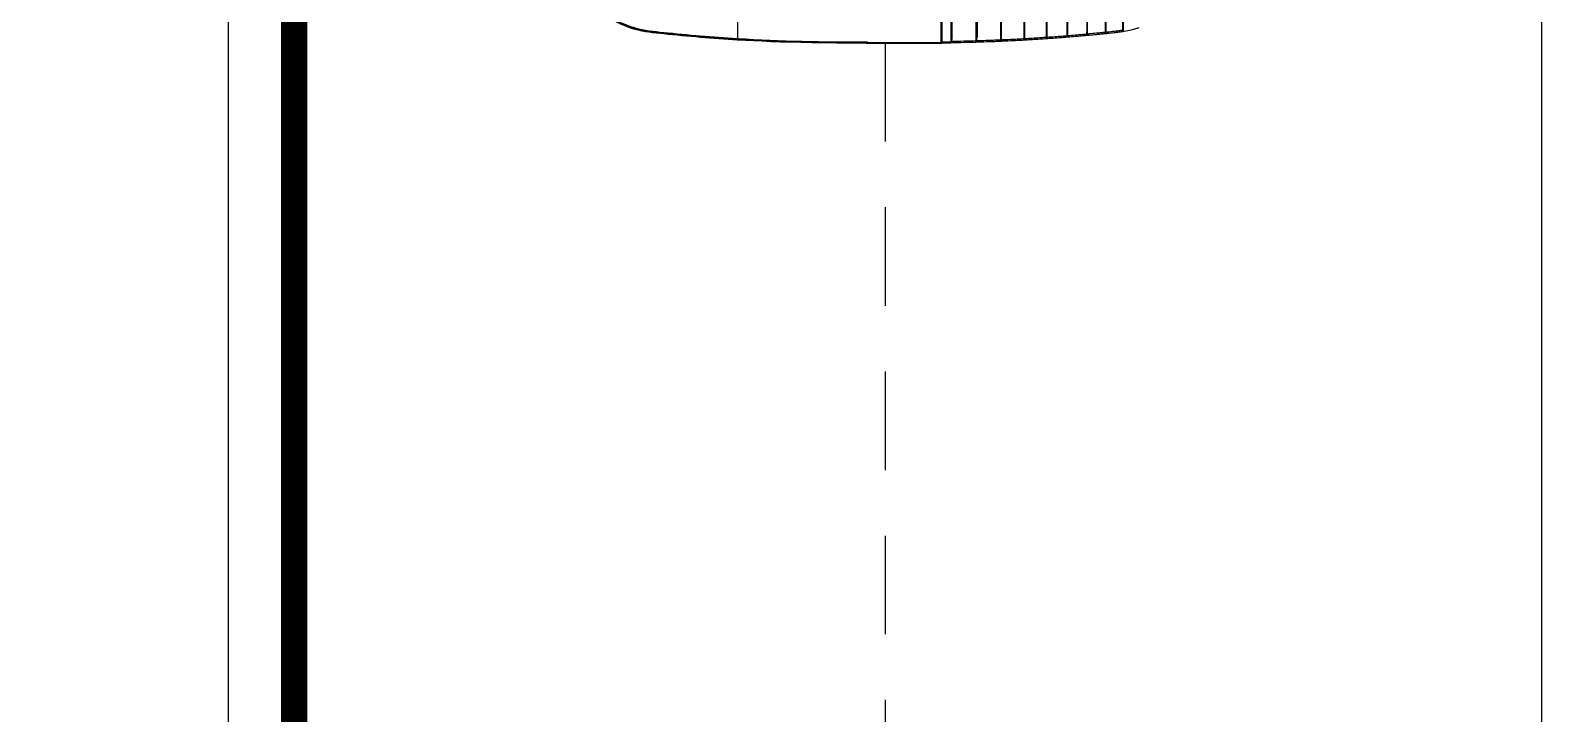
# Model space of a CAD drawing. Header units: inches. Extents: x -53835 to 52744, y -79586 to -50910.
# Drawn here: x -5690 to -4539, y -56557 to -56037 of the extents above; entities that cross this region are included whole.
import ezdxf

# ---------------------------------------------------------------- set-up
doc = ezdxf.new("R2010")
doc.units = ezdxf.units.IN
doc.header["$LTSCALE"] = 50
doc.header["$MEASUREMENT"] = 0
doc.linetypes.add('HID', pattern=[2.5, 1.5, -1])
for name, color, linetype in [('06-LIGHT', 4, 'Continuous'), ('3.기호.계단선', 30, 'Continuous'), ('도면층2', 2, 'Continuous')]:
    doc.layers.add(name, color=color, linetype=linetype)

# ---------------------------------------------------------------- blocks, each defined once
blk = doc.blocks.new('vudauseh')
at = {"layer": '도면층2'}
blk.add_line((-48803, -58885.2), (-48803, -53750.2), dxfattribs=at)
blk = doc.blocks.new('*U255')
at = {"color": 0}
blk.add_line((7.6, 420), (7.8, 420), dxfattribs=at)
at = {"color": 8}
for p, q in [((0.2, 194), (0, 194)), ((0, 194), (0, 194)), ((0.1, 190.6), (0.1, 190.6)), ((0.1, 190.5), (0.1, 190.5)), ((0.1, 189.4), (0.1, 189.4)), ((0.2, 193.2), (0.2, 193.2)), ((0.2, 186.8), (0.2, 186.8)), ((0.2, 186.8), (0.2, 186.8)), ((5.9, 91.5), (5.9, 91.5)), ((7.3, 75.5), (7.3, 75.5))]:
    blk.add_line(p, q, dxfattribs=at)
blk.add_arc((0.9, 193.8), 0.2, 90, 99.4283, dxfattribs=at)
at = {"color": 0}
blk.add_ellipse((8.8, 419.9), major_axis=(0.995, -0.101), ratio=0.077303, start_param=1.70807, end_param=3.089075, dxfattribs=at)
at = {"color": 8}
for centre, major_axis, ratio, start_param, end_param in [((1.2, 194), (-1, -0.011), 0.000851, 5.81073, 6.230827), ((0.7, 193.8), (-0.5, 0.021), 0.710917, 0.074486, 0.971745), ((0.8, 194), (-0.436, 0.245), 0.699022, 0.689796, 1.432768), ((0.8, 194.1), (-0.393, 0.309), 0.676566, 0.870738, 1.553972), ((0.9, 193.8), (0.033, -0.197), 0.348188, 3.1344, 4.658358), ((0.9, 193.8), (0, -0.2), 0.351833, 3.141593, 4.716068), ((1, 193.8), (0, -0.2), 0.205027, 3.141593, 4.714452), ((1.1, 186.3), (0, -0.2), 0.201921, 4.714424, 6.229723), ((1.8, 166.3), (0.127, 0.79), 0.18902, 1.609012, 3.142438), ((1.8, 166.3), (0, -0.8), 0.192414, 4.720156, 6.283185), ((2.5, 146.3), (0.111, 0.792), 0.18309, 1.608242, 3.142333), ((2.6, 146.3), (0, -0.8), 0.1863, 4.724017, 6.283185), ((3.5, 127.3), (0.096, 0.794), 0.175481, 1.613044, 3.142228), ((3.5, 127.3), (0, -0.8), 0.179084, 4.733363, 6.283185), ((4.6, 109.3), (0.081, 0.796), 0.16865, 1.619684, 3.142132), ((4.6, 109.3), (0, -0.8), 0.172581, 4.743891, 6.283185), ((5.9, 92.3), (0.067, 0.797), 0.161273, 1.629867, 3.14204), ((5.9, 92.3), (0, -0.8), 0.165536, 4.757669, 6.283185), ((7.3, 76.3), (0, -0.8), 0.154906, 4.774382, 6.283185), ((7.2, 76.3), (0.052, 0.798), 0.150698, 1.642644, 3.141934), ((8.7, 61.3), (0, -0.8), 0.139682, 4.79332, 6.283185), ((8.7, 61.3), (0.033, 0.799), 0.136296, 1.657406, 3.14181), ((10.4, 47.3), (0, -0.8), 0.119511, 4.816375, 6.283185), ((10.4, 47.3), (0, 0.8), 0.145746, 1.678566, 3.141593)]:
    blk.add_ellipse(centre, major_axis=major_axis, ratio=ratio, start_param=start_param, end_param=end_param, dxfattribs=at)
for points, degree, knots in [([(64.9, 480), (60.9, 480), (56.9, 480), (49, 479.3), (45, 478.6), (37.4, 476.3), (33.7, 474.6), (27.1, 470.3), (24.2, 467.6), (16.6, 458.4), (13.4, 450.9), (9.3, 435.7), (8.4, 427.9), (7.6, 420)], 3, [0, 0, 0, 0, 0.125, 0.125, 0.25, 0.25, 0.375, 0.375, 0.5, 0.5, 0.75, 0.75, 1, 1, 1, 1]), ([(7.8, 420), (8.6, 427.8), (9.5, 435.7), (12.6, 447.2), (13.9, 450.9), (17.3, 458), (19.4, 461.4), (24.4, 467.5), (27.3, 470.2), (34, 474.6), (37.6, 476.2), (45.2, 478.5), (49.1, 479.1), (57, 479.8), (61, 479.8), (64.9, 479.8)], 3, [0, 0, 0, 0, 0.25, 0.25, 0.375, 0.375, 0.5, 0.5, 0.625, 0.625, 0.75, 0.75, 0.875, 0.875, 1, 1, 1, 1]), ([(64.9, 479.2), (61, 479.2), (57.1, 479.2), (49.3, 478.5), (45.4, 477.9), (37.9, 475.6), (34.4, 473.9), (27.8, 469.6), (25, 466.9), (20, 460.9), (18, 457.6), (14.7, 450.5), (13.4, 446.8), (10.3, 435.5), (9.4, 427.7), (8.6, 420)], 3, [0, 0, 0, 0, 0.125, 0.125, 0.25, 0.25, 0.375, 0.375, 0.5, 0.5, 0.625, 0.625, 0.75, 0.75, 1, 1, 1, 1]), ([(3.7, 360.1), (3.7, 360.1), (3.7, 360), (3.7, 360), (3.7, 360), (3.7, 360)], 3, [0, 0, 0, 0, 0.99958, 0.99958, 1, 1, 1, 1]), ([(193.1, 360), (185, 360), (168.9, 360), (144.6, 360), (120.4, 360), (96.2, 360), (72.1, 360), (47.9, 360), (27.9, 360), (13.9, 360), (7.2, 360), (4.4, 360), (3.7, 360)], 3, [0, 0, 0, 0, 0.127521, 0.255042, 0.382563, 0.510084, 0.637605, 0.765126, 0.892647, 0.956408, 0.988288, 1, 1, 1, 1]), ([(0, 194), (0.1, 193.5), (0.1, 193.1), (0.1, 192.2), (0.1, 191.9), (0.1, 191.2), (0.1, 190.8), (0.1, 190.5)], 3, [0, 0, 0, 0, 0.399294, 0.399294, 0.699647, 0.699647, 1, 1, 1, 1]), ([(0.2, 193.2), (0.1, 192.7), (0.1, 192.3), (0.1, 191.4), (0.1, 191), (0.1, 190.6)], 3, [0, 0, 0, 0, 0.5, 0.5, 1, 1, 1, 1]), ([(0.1, 190.6), (0.1, 190.5), (0.1, 190.4), (0.1, 190.3), (0.1, 190.2), (0.1, 190), (0.1, 189.9), (0.1, 189.7), (0.1, 189.7), (0.1, 189.5), (0.1, 189.5), (0.1, 189.4)], 3, [0, 0, 0, 0, 0.214453, 0.214453, 0.429132, 0.429132, 0.640881, 0.640881, 0.851843, 0.851843, 1, 1, 1, 1]), ([(0.1, 189.4), (0.1, 189), (0.2, 188.6), (0.2, 187.7), (0.2, 187.2), (0.2, 186.8)], 3, [0, 0, 0, 0, 0.5, 0.5, 1, 1, 1, 1]), ([(0.2, 193.8), (0.2, 193.9), (0.3, 193.9), (0.3, 194), (0.3, 194), (0.3, 194)], 3, [0, 0, 0, 0, 0.894177, 0.894177, 1, 1, 1, 1]), ([(0.8, 193.8), (0.7, 193.8), (0.7, 193.8), (0.5, 193.7), (0.5, 193.7), (0.3, 193.6), (0.3, 193.5), (0.2, 193.4), (0.2, 193.3), (0.2, 193.2)], 3, [0, 0, 0, 0, 0.154456, 0.154456, 0.374956, 0.374956, 0.653826, 0.653826, 1, 1, 1, 1]), ([(0.2, 186.8), (0.2, 187), (0.2, 187.2), (0.2, 188.3), (0.2, 189.1), (0.2, 190.9), (0.2, 191.7), (0.2, 192.8), (0.2, 193), (0.2, 193.2)], 3, [0, 0, 0, 0, 0.092547, 0.092547, 0.500171, 0.500171, 0.907796, 0.907796, 1, 1, 1, 1]), ([(0.2, 186.8), (0.3, 186.7), (0.3, 186.7), (0.3, 186.5), (0.4, 186.5), (0.5, 186.3), (0.6, 186.3), (0.7, 186.3), (0.7, 186.3), (0.7, 186.3)], 3, [0, 0, 0, 0, 0.291599, 0.291599, 0.694986, 0.694986, 0.955686, 0.955686, 1, 1, 1, 1]), ([(0.3, 186.8), (0.3, 186.7), (0.3, 186.5), (0.5, 186.2), (0.7, 186.1), (0.8, 186.1)], 3, [0, 0, 0, 0, 0.370538, 0.716833, 1, 1, 1, 1]), ([(0.4, 194.1), (0.4, 194.1), (0.5, 194.1), (0.6, 194.2), (0.7, 194.2), (0.8, 194.3), (0.8, 194.3), (0.9, 194.3), (0.9, 194.3), (0.9, 194.4), (1, 194.4), (1, 194.4), (1, 194.4), (1, 194.4), (1, 194.4), (1, 194.4), (1, 194.4), (1, 194.4), (1, 194.4), (1, 194.4)], 3, [0, 0, 0, 0, 0.211843, 0.211843, 0.618776, 0.618776, 0.759942, 0.759942, 0.870728, 0.870728, 0.929874, 0.929874, 0.961875, 0.961875, 0.979256, 0.979256, 0.992466, 0.992466, 1, 1, 1, 1]), ([(0.4, 186), (0.5, 182.7), (0.5, 179.4), (0.7, 172.9), (0.7, 169.7), (0.8, 166.5)], 3, [0, 0, 0, 0, 0.504534, 0.504534, 1, 1, 1, 1]), ([(1.2, 185.8), (1.1, 185.8), (1, 185.8), (0.9, 185.9), (0.8, 185.9), (0.7, 185.9), (0.7, 186), (0.6, 186)], 3, [0, 0, 0, 0, 0.3816, 0.3816, 0.752011, 0.752011, 1, 1, 1, 1]), ([(0.7, 186.3), (0.7, 186.3), (0.7, 186.3), (0.8, 186.3), (0.9, 186.3), (1.1, 186.3)], 3, [0, 0, 0, 0, 0.159863, 0.159863, 1, 1, 1, 1]), ([(0.8, 186), (0.8, 186), (0.8, 186), (0.7, 186.1), (0.7, 186.1), (0.7, 186.1), (0.7, 186.1), (0.7, 186.1), (0.7, 186.1), (0.7, 186.1), (0.7, 186.2), (0.7, 186.2), (0.7, 186.2), (0.7, 186.2), (0.7, 186.3), (0.7, 186.3)], 3, [0, 0, 0, 0, 0.0305, 0.0305, 0.248677, 0.248677, 0.304697, 0.304697, 0.529926, 0.529926, 0.756562, 0.756562, 0.983109, 0.983109, 1, 1, 1, 1]), ([(1, 194.4), (1, 194.4), (1, 194.4), (1, 194.4), (1, 194.4), (1, 194.4), (1, 194.4), (1, 194.4), (1, 194.4), (1, 194.3), (1, 194.3), (1, 194.3), (1, 194.2), (0.9, 194.2), (0.9, 194.2), (0.9, 194.1), (0.9, 194), (0.8, 194)], 3, [0, 0, 0, 0, 0.013568, 0.013568, 0.037214, 0.037214, 0.068468, 0.068468, 0.126077, 0.126077, 0.232683, 0.232683, 0.432706, 0.432706, 0.68324, 0.68324, 1, 1, 1, 1]), ([(1.1, 186.1), (1, 186.1), (0.9, 186.1), (0.8, 186.1), (0.8, 186), (0.8, 186)], 3, [0, 0, 0, 0, 0.750656, 0.750656, 1, 1, 1, 1]), ([(0.8, 186), (0.8, 186), (0.8, 186), (0.8, 186), (0.8, 186), (0.8, 186), (0.9, 186), (0.9, 186), (1, 186), (1, 186)], 3, [0, 0, 0, 0, 0.113501, 0.113501, 0.256211, 0.256211, 0.505873, 0.505873, 1, 1, 1, 1]), ([(0.9, 193.9), (5.8, 193.9), (10.7, 193.9), (20.6, 193.9), (25.6, 193.9), (40.4, 193.9), (50.4, 193.9), (80.2, 193.9), (100.2, 193.9), (140.2, 193.9), (160.2, 193.9), (200.1, 193.9), (220.1, 193.9), (320.1, 193.9), (400, 193.9), (479.9, 193.9)], 3, [0, 0, 0, 0, 0.03125, 0.03125, 0.0625, 0.0625, 0.125, 0.125, 0.25, 0.25, 0.375, 0.375, 0.5, 0.5, 1, 1, 1, 1]), ([(479.9, 193.8), (400, 193.8), (320.1, 193.8), (220.2, 193.8), (200.2, 193.8), (160.2, 193.8), (140.2, 193.8), (100.3, 193.8), (80.3, 193.8), (50.4, 193.8), (40.5, 193.8), (25.6, 193.8), (20.7, 193.8), (10.8, 193.8), (5.8, 193.8), (0.9, 193.8)], 3, [0, 0, 0, 0, 0.5, 0.5, 0.625, 0.625, 0.75, 0.75, 0.875, 0.875, 0.9375, 0.9375, 0.96875, 0.96875, 1, 1, 1, 1]), ([(0.9, 193.8), (1, 193.4), (1, 193), (1, 191.7), (1, 190.9), (1, 189.1), (1, 188.3), (1, 187), (1, 186.6), (1.1, 186.3)], 3, [0, 0, 0, 0, 0.157944, 0.157944, 0.502409, 0.502409, 0.846873, 0.846873, 1, 1, 1, 1]), ([(1, 194.4), (4.9, 194.4), (8.8, 194.4), (16.6, 194.4), (20.5, 194.4), (32.3, 194.4), (40.1, 194.4), (63.7, 194.4), (79.5, 194.4), (111, 194.4), (126.8, 194.4), (158.4, 194.4), (174.2, 194.4), (190, 194.4)], 3, [0, 0, 0, 0, 0.0625, 0.0625, 0.125, 0.125, 0.25, 0.25, 0.5, 0.5, 0.75, 0.75, 1, 1, 1, 1]), ([(1.1, 186.3), (6, 186.3), (10.9, 186.3), (20.8, 186.3), (25.7, 186.3), (40.6, 186.3), (50.6, 186.3), (80.4, 186.3), (100.4, 186.3), (140.3, 186.3), (160.3, 186.3), (200.2, 186.3), (220.2, 186.3), (320.1, 186.3), (400, 186.3), (479.9, 186.3)], 3, [0, 0, 0, 0, 0.03125, 0.03125, 0.0625, 0.0625, 0.125, 0.125, 0.25, 0.25, 0.375, 0.375, 0.5, 0.5, 1, 1, 1, 1]), ([(479.9, 186.1), (400, 186.1), (320.1, 186.1), (220.2, 186.1), (200.3, 186.1), (160.3, 186.1), (140.3, 186.1), (100.4, 186.1), (80.4, 186.1), (50.6, 186.1), (40.6, 186.1), (25.8, 186.1), (20.8, 186.1), (10.9, 186.1), (6, 186.1), (1.1, 186.1)], 3, [0, 0, 0, 0, 0.5, 0.5, 0.625, 0.625, 0.75, 0.75, 0.875, 0.875, 0.9375, 0.9375, 0.96875, 0.96875, 1, 1, 1, 1]), ([(1.7, 166.3), (1.6, 169.6), (1.5, 172.9), (1.3, 179.4), (1.3, 182.6), (1.2, 185.8)], 3, [0, 0, 0, 0, 0.505483, 0.505483, 1, 1, 1, 1]), ([(189, 194), (186.1, 194), (183.1, 194), (160.1, 194), (140.1, 194), (100.2, 194), (80.2, 194), (50.3, 194), (40.4, 194), (25.5, 194), (20.6, 194), (10.9, 194), (6.2, 194), (1.5, 194)], 3, [0, 0, 0, 0, 0.047401, 0.047401, 0.366063, 0.366063, 0.684724, 0.684724, 0.844055, 0.844055, 0.92372, 0.92372, 1, 1, 1, 1]), ([(2.8, 186), (2.8, 186), (2.8, 186), (2.8, 186), (2.8, 186), (2.8, 186)], 3, [0, 0, 0, 0, 0.865418, 0.865418, 1, 1, 1, 1]), ([(2.8, 186), (7.7, 186), (12.7, 186), (22.5, 186), (27.4, 186), (42.3, 186), (52.2, 186), (81.9, 186), (101.8, 186), (141.6, 186), (161.5, 186), (201.2, 186), (221.1, 186), (320.6, 186), (400.2, 186), (479.7, 186)], 3, [0, 0, 0, 0, 0.03125, 0.03125, 0.0625, 0.0625, 0.125, 0.125, 0.25, 0.25, 0.375, 0.375, 0.5, 0.5, 1, 1, 1, 1]), ([(110.1, 185.7), (92, 185.7), (74, 185.7), (46.9, 185.7), (37.9, 185.7), (20.2, 185.7), (11.5, 185.7), (2.8, 185.7)], 3, [0, 0, 0, 0, 0.503675, 0.503675, 0.755513, 0.755513, 1, 1, 1, 1]), ([(0.8, 166.5), (0.8, 166.5), (0.8, 166.5), (0.8, 166.5), (0.9, 166.4), (0.9, 166.4), (0.9, 166.4), (1, 166.4), (1.1, 166.3), (1.2, 166.3), (1.3, 166.3), (1.5, 166.3), (1.6, 166.3), (1.7, 166.3)], 3, [0, 0, 0, 0, 0.004657, 0.004657, 0.171177, 0.171177, 0.329676, 0.329676, 0.60266, 0.60266, 0.791779, 0.791779, 1, 1, 1, 1]), ([(0.8, 166.5), (0.8, 166.5), (0.8, 166.5), (0.8, 166.4), (0.9, 166.3), (0.9, 166.2), (0.9, 166.1), (1, 165.9), (1.1, 165.8), (1.3, 165.7), (1.3, 165.6), (1.5, 165.6), (1.6, 165.5), (1.7, 165.5)], 3, [0, 0, 0, 0, 0.004657, 0.004657, 0.171178, 0.171178, 0.329678, 0.329678, 0.602664, 0.602664, 0.791782, 0.791782, 1, 1, 1, 1]), ([(0.9, 165.5), (0.9, 165.5), (0.9, 165.5), (0.9, 164.8), (0.9, 164.2), (1, 161), (1.1, 158.4), (1.3, 154.2), (1.3, 152.5), (1.4, 149.3), (1.5, 147.9), (1.6, 146.5)], 3, [0, 0, 0, 0, 0.000003, 0.000003, 0.105523, 0.105523, 0.506415, 0.506415, 0.773572, 0.773572, 1, 1, 1, 1]), ([(110.1, 166.3), (92, 166.3), (73.8, 166.3), (46.7, 166.3), (37.6, 166.3), (19.6, 166.3), (10.6, 166.3), (1.7, 166.3)], 3, [0, 0, 0, 0, 0.5, 0.5, 0.75, 0.75, 1, 1, 1, 1]), ([(2.4, 146.3), (2.3, 147.8), (2.3, 149.3), (2.1, 152.5), (2.1, 154.2), (1.9, 158.5), (1.8, 161.1), (1.7, 164.2), (1.7, 164.9), (1.7, 165.5), (1.7, 165.5), (1.7, 165.5)], 3, [0, 0, 0, 0, 0.235766, 0.235766, 0.501866, 0.501866, 0.901174, 0.901174, 0.999997, 0.999997, 1, 1, 1, 1]), ([(1.8, 165.5), (7.5, 165.5), (13.3, 165.5), (24.8, 165.5), (30.5, 165.5), (47.8, 165.5), (59.3, 165.5), (70.9, 165.5)], 3, [0, 0, 0, 0, 0.25, 0.25, 0.5, 0.5, 1, 1, 1, 1]), ([(57.9, 165.3), (49, 165.3), (40, 165.3), (22.2, 165.3), (13.2, 165.3), (4.4, 165.3)], 3, [0, 0, 0, 0, 0.5, 0.5, 1, 1, 1, 1]), ([(1.6, 146.5), (1.6, 146.5), (1.6, 146.5), (1.6, 146.4), (1.6, 146.4), (1.6, 146.4), (1.6, 146.4), (1.7, 146.4), (1.8, 146.3), (2, 146.3), (2, 146.3), (2.2, 146.3), (2.3, 146.3), (2.4, 146.3)], 3, [0, 0, 0, 0, 0.004636, 0.004636, 0.174157, 0.174157, 0.335163, 0.335163, 0.60541, 0.60541, 0.79332, 0.79332, 1, 1, 1, 1]), ([(1.6, 146.5), (1.6, 146.5), (1.6, 146.5), (1.6, 146.4), (1.6, 146.3), (1.6, 146.1), (1.7, 146.1), (1.8, 145.9), (1.8, 145.8), (2, 145.7), (2.1, 145.6), (2.2, 145.6), (2.3, 145.5), (2.4, 145.5)], 3, [0, 0, 0, 0, 0.004636, 0.004636, 0.174161, 0.174161, 0.335167, 0.335167, 0.60541, 0.60541, 0.793318, 0.793318, 1, 1, 1, 1]), ([(1.6, 145.5), (1.6, 145.5), (1.6, 145.5), (1.6, 144.9), (1.7, 144.2), (1.8, 141.2), (1.9, 138.8), (2.1, 134.8), (2.2, 133.1), (2.4, 130.2), (2.4, 128.8), (2.5, 127.4)], 3, [0, 0, 0, 0, 0.000003, 0.000003, 0.104408, 0.104408, 0.506463, 0.506463, 0.77438, 0.77438, 1, 1, 1, 1]), ([(71.6, 146.3), (60, 146.3), (48.4, 146.3), (25.4, 146.3), (13.8, 146.3), (2.4, 146.3)], 3, [0, 0, 0, 0, 0.5, 0.5, 1, 1, 1, 1]), ([(3.3, 127.3), (3.3, 128.7), (3.2, 130.1), (3, 133.2), (2.9, 134.8), (2.7, 138.9), (2.6, 141.3), (2.5, 144.3), (2.5, 144.9), (2.4, 145.5), (2.4, 145.5), (2.4, 145.5)], 3, [0, 0, 0, 0, 0.235564, 0.235564, 0.502554, 0.502554, 0.903218, 0.903218, 0.999997, 0.999997, 1, 1, 1, 1]), ([(2.6, 145.5), (14, 145.5), (25.5, 145.5), (48.5, 145.5), (60.1, 145.5), (71.6, 145.5)], 3, [0, 0, 0, 0, 0.5, 0.5, 1, 1, 1, 1]), ([(2.5, 127.4), (2.5, 127.4), (2.5, 127.4), (2.5, 127.4), (2.5, 127.4), (2.6, 127.4), (2.6, 127.4), (2.7, 127.3), (2.8, 127.3), (2.9, 127.3), (3, 127.3), (3.2, 127.3), (3.2, 127.3), (3.3, 127.3)], 3, [0, 0, 0, 0, 0.004615, 0.004615, 0.177178, 0.177178, 0.340689, 0.340689, 0.607806, 0.607806, 0.79476, 0.79476, 1, 1, 1, 1]), ([(2.5, 127.4), (2.5, 127.4), (2.5, 127.4), (2.5, 127.4), (2.5, 127.3), (2.6, 127.1), (2.6, 127.1), (2.7, 126.9), (2.8, 126.8), (3, 126.7), (3, 126.6), (3.2, 126.5), (3.3, 126.5), (3.4, 126.5)], 3, [0, 0, 0, 0, 0.004615, 0.004615, 0.177182, 0.177182, 0.340693, 0.340693, 0.607806, 0.607806, 0.794758, 0.794758, 1, 1, 1, 1]), ([(2.5, 127.4), (2.5, 127.3), (2.5, 127.1), (2.6, 126.8), (2.6, 126.6), (2.6, 126.5), (2.6, 126.5), (2.6, 126.5)], 3, [0, 0, 0, 0, 0.584735, 0.584735, 0.999937, 0.999937, 1, 1, 1, 1]), ([(2.6, 126.5), (2.6, 126.5), (2.6, 126.5), (2.6, 125.2), (2.7, 123.8), (2.9, 120.9), (3, 119.4), (3.2, 116.3), (3.3, 114.8), (3.5, 112), (3.5, 110.7), (3.6, 109.4)], 3, [0, 0, 0, 0, 0.000004, 0.000004, 0.237138, 0.237138, 0.506455, 0.506455, 0.775615, 0.775615, 1, 1, 1, 1]), ([(72.6, 127.3), (61, 127.3), (49.4, 127.3), (26.3, 127.3), (14.8, 127.3), (3.4, 127.3)], 3, [0, 0, 0, 0, 0.5, 0.5, 1, 1, 1, 1]), ([(4.5, 109.3), (4.4, 110.6), (4.3, 112), (4.1, 114.9), (4, 116.4), (3.8, 119.5), (3.7, 121), (3.5, 123.9), (3.5, 125.2), (3.4, 126.5)], 3, [0, 0, 0, 0, 0.234873, 0.234873, 0.503118, 0.503118, 0.771519, 0.771519, 1, 1, 1, 1]), ([(3.5, 126.5), (14.9, 126.5), (26.4, 126.5), (49.5, 126.5), (61.1, 126.5), (72.6, 126.5)], 3, [0, 0, 0, 0, 0.5, 0.5, 1, 1, 1, 1]), ([(3.6, 109.4), (3.6, 109.4), (3.6, 109.4), (3.6, 109.4), (3.6, 109.4), (3.7, 109.4), (3.7, 109.4), (3.8, 109.3), (3.9, 109.3), (4, 109.3), (4.1, 109.3), (4.3, 109.3), (4.4, 109.3), (4.5, 109.3)], 3, [0, 0, 0, 0, 0.004597, 0.004597, 0.179593, 0.179593, 0.345083, 0.345083, 0.60954, 0.60954, 0.795855, 0.795855, 1, 1, 1, 1]), ([(3.6, 109.4), (3.6, 109.4), (3.6, 109.4), (3.6, 109.3), (3.7, 109.3), (3.7, 109.1), (3.7, 109), (3.8, 108.9), (3.9, 108.8), (4.1, 108.7), (4.2, 108.6), (4.3, 108.5), (4.4, 108.5), (4.5, 108.5)], 3, [0, 0, 0, 0, 0.004597, 0.004597, 0.179597, 0.179597, 0.345088, 0.345088, 0.609538, 0.609538, 0.795853, 0.795853, 1, 1, 1, 1]), ([(3.7, 108.5), (3.7, 108.5), (3.7, 108.5), (3.7, 108), (3.8, 107.4), (4, 104.7), (4.1, 102.5), (4.4, 98.9), (4.5, 97.5), (4.7, 94.8), (4.8, 93.6), (4.9, 92.4)], 3, [0, 0, 0, 0, 0.000004, 0.000004, 0.099857, 0.099857, 0.50649, 0.50649, 0.77742, 0.77742, 1, 1, 1, 1]), ([(73.8, 109.3), (62.2, 109.3), (50.6, 109.3), (27.5, 109.3), (16, 109.3), (4.5, 109.3)], 3, [0, 0, 0, 0, 0.5, 0.5, 1, 1, 1, 1]), ([(5.7, 92.3), (5.6, 93.5), (5.5, 94.8), (5.3, 97.5), (5.2, 99), (4.9, 102.7), (4.8, 104.8), (4.6, 107.5), (4.6, 108), (4.5, 108.5), (4.5, 108.5), (4.5, 108.5)], 3, [0, 0, 0, 0, 0.233824, 0.233824, 0.504066, 0.504066, 0.909668, 0.909668, 0.999996, 0.999996, 1, 1, 1, 1]), ([(4.6, 108.5), (16.1, 108.5), (27.6, 108.5), (50.7, 108.5), (62.2, 108.5), (73.8, 108.5)], 3, [0, 0, 0, 0, 0.5, 0.5, 1, 1, 1, 1]), ([(4.9, 92.4), (4.9, 92.4), (4.9, 92.4), (4.9, 92.4), (4.9, 92.4), (5, 92.4), (5, 92.3), (5.1, 92.3), (5.2, 92.3), (5.3, 92.3), (5.4, 92.3), (5.6, 92.3), (5.6, 92.3), (5.7, 92.3)], 3, [0, 0, 0, 0, 0.004579, 0.004579, 0.181838, 0.181838, 0.349144, 0.349144, 0.6109, 0.6109, 0.796796, 0.796796, 1, 1, 1, 1]), ([(4.9, 92.4), (4.9, 92.4), (4.9, 92.4), (4.9, 92.3), (4.9, 92.3), (5, 92.1), (5, 92), (5.1, 91.9), (5.2, 91.8), (5.4, 91.6), (5.4, 91.6), (5.6, 91.5), (5.7, 91.5), (5.8, 91.5)], 3, [0, 0, 0, 0, 0.004579, 0.004579, 0.181841, 0.181841, 0.349149, 0.349149, 0.610898, 0.610898, 0.796793, 0.796793, 1, 1, 1, 1]), ([(5, 91.5), (5, 91.5), (5, 91.5), (5, 91), (5.1, 90.5), (5.3, 88), (5.4, 85.9), (5.7, 82.5), (5.8, 81.1), (6.1, 78.6), (6.2, 77.5), (6.3, 76.4)], 3, [0, 0, 0, 0, 0.000004, 0.000004, 0.096735, 0.096735, 0.506429, 0.506429, 0.779373, 0.779373, 1, 1, 1, 1]), ([(75.1, 92.3), (69.3, 92.3), (63.5, 92.3), (51.8, 92.3), (45.9, 92.3), (33.4, 92.3), (26.8, 92.3), (15.4, 92.3), (10.6, 92.3), (5.8, 92.3)], 3, [0, 0, 0, 0, 0.249054, 0.249054, 0.505367, 0.505367, 0.790188, 0.790188, 1, 1, 1, 1]), ([(7.1, 76.3), (7, 77.4), (6.9, 78.6), (6.7, 81.2), (6.6, 82.6), (6.3, 86), (6.1, 88.1), (5.9, 90.6), (5.9, 91.1), (5.8, 91.5), (5.8, 91.5), (5.8, 91.5)], 3, [0, 0, 0, 0, 0.232545, 0.232545, 0.504897, 0.504897, 0.913704, 0.913704, 0.999996, 0.999996, 1, 1, 1, 1]), ([(5.9, 91.5), (10.7, 91.5), (15.5, 91.5), (26.9, 91.5), (33.5, 91.5), (46, 91.5), (51.9, 91.5), (63.6, 91.5), (69.4, 91.5), (75.2, 91.5)], 3, [0, 0, 0, 0, 0.20974, 0.20974, 0.494552, 0.494552, 0.750903, 0.750903, 1, 1, 1, 1]), ([(6.3, 76.4), (6.3, 76.4), (6.3, 76.4), (6.3, 76.4), (6.3, 76.4), (6.3, 76.4), (6.3, 76.4), (6.3, 76.3), (6.4, 76.3), (6.5, 76.3), (6.5, 76.3), (6.7, 76.3), (6.8, 76.2), (6.9, 76.2), (7, 76.2), (7.1, 76.3)], 3, [0, 0, 0, 0, 0.004554, 0.004554, 0.044272, 0.044272, 0.184889, 0.184889, 0.355045, 0.355045, 0.613023, 0.613023, 0.798214, 0.798214, 1, 1, 1, 1]), ([(6.3, 76.4), (6.3, 76.4), (6.3, 76.4), (6.3, 76.4), (6.3, 76.4), (6.3, 76.3), (6.3, 76.2), (6.3, 76.1), (6.4, 76), (6.5, 75.8), (6.6, 75.8), (6.8, 75.6), (6.8, 75.6), (7, 75.5), (7.1, 75.5), (7.2, 75.5)], 3, [0, 0, 0, 0, 0.004555, 0.004555, 0.044275, 0.044275, 0.184893, 0.184893, 0.355049, 0.355049, 0.61302, 0.61302, 0.79821, 0.79821, 1, 1, 1, 1]), ([(6.4, 75.5), (6.4, 75.5), (6.4, 75.5), (6.4, 75.1), (6.4, 74.6), (6.7, 72.2), (6.8, 70.3), (7.1, 67.1), (7.3, 65.8), (7.5, 63.5), (7.6, 62.4), (7.7, 61.4)], 3, [0, 0, 0, 0, 0.000004, 0.000004, 0.093122, 0.093122, 0.506225, 0.506225, 0.781415, 0.781415, 1, 1, 1, 1]), ([(8.6, 61.2), (8.5, 62.3), (8.4, 63.4), (8.1, 65.8), (8, 67.1), (7.7, 70.4), (7.5, 72.4), (7.3, 74.7), (7.2, 75.1), (7.2, 75.5), (7.2, 75.5), (7.2, 75.5)], 3, [0, 0, 0, 0, 0.231179, 0.231179, 0.505815, 0.505815, 0.918087, 0.918087, 0.999996, 0.999996, 1, 1, 1, 1]), ([(7.3, 75.5), (23.1, 75.5), (41.4, 75.5), (58.6, 75.5), (76.6, 75.5)], 2, [0, 0, 0, 0.492905, 0.492905, 1, 1, 1]), ([(7.7, 61.4), (7.7, 61.4), (7.7, 61.4), (7.7, 61.4), (7.7, 61.4), (7.7, 61.4), (7.7, 61.3), (7.8, 61.3), (7.8, 61.3), (7.9, 61.3), (8, 61.3), (8.2, 61.2), (8.2, 61.2), (8.4, 61.2), (8.5, 61.2), (8.6, 61.2)], 3, [0, 0, 0, 0, 0.004516, 0.004516, 0.060274, 0.060274, 0.189768, 0.189768, 0.363921, 0.363921, 0.61661, 0.61661, 0.800474, 0.800474, 1, 1, 1, 1]), ([(7.7, 61.4), (7.7, 61.4), (7.7, 61.4), (7.7, 61.4), (7.7, 61.3), (7.7, 61.3), (7.8, 61.2), (7.8, 61.1), (7.8, 61), (8, 60.8), (8, 60.7), (8.2, 60.6), (8.3, 60.6), (8.5, 60.5), (8.6, 60.5), (8.7, 60.5)], 3, [0, 0, 0, 0, 0.004516, 0.004516, 0.060277, 0.060277, 0.189772, 0.189772, 0.363924, 0.363924, 0.616606, 0.616606, 0.800469, 0.800469, 1, 1, 1, 1]), ([(7.7, 61.3), (7.8, 61.1), (7.8, 60.8), (7.8, 60.1), (7.9, 59.8), (8.1, 57.6), (8.3, 55.7), (8.7, 52.6), (8.8, 51.4), (9.1, 49.2), (9.3, 48.3), (9.4, 47.3)], 3, [0, 0, 0, 0, 0.060502, 0.060502, 0.138457, 0.138457, 0.534383, 0.534383, 0.798681, 0.798681, 1, 1, 1, 1]), ([(10.3, 47.2), (10.1, 48.2), (10, 49.2), (9.7, 51.5), (9.5, 52.7), (9.2, 55.8), (9, 57.7), (8.7, 59.9), (8.7, 60.2), (8.7, 60.5), (8.7, 60.5), (8.7, 60.5)], 3, [0, 0, 0, 0, 0.227114, 0.227114, 0.507581, 0.507581, 0.928515, 0.928515, 0.999968, 0.999968, 1, 1, 1, 1]), ([(9.4, 47.3), (9.4, 47.3), (9.4, 47.3), (9.4, 47.3), (9.4, 47.3), (9.4, 47.3), (9.4, 47.3), (9.5, 47.3), (9.5, 47.3), (9.6, 47.2), (9.7, 47.2), (9.8, 47.2), (9.9, 47.2), (10.1, 47.2), (10.2, 47.2), (10.3, 47.2)], 3, [0, 0, 0, 0, 0.004561, 0.004561, 0.045321, 0.045321, 0.183106, 0.183106, 0.351747, 0.351747, 0.609125, 0.609125, 0.796595, 0.796595, 1, 1, 1, 1]), ([(9.4, 47.3), (9.4, 47.3), (9.4, 47.3), (9.4, 47.3), (9.4, 47.3), (9.4, 47.2), (9.4, 47.2), (9.5, 47), (9.5, 47), (9.7, 46.8), (9.8, 46.7), (9.9, 46.6), (10, 46.6), (10.2, 46.5), (10.3, 46.5), (10.4, 46.5)], 3, [0, 0, 0, 0, 0.00456, 0.00456, 0.045326, 0.045326, 0.183125, 0.183125, 0.351772, 0.351772, 0.609152, 0.609152, 0.796616, 0.796616, 1, 1, 1, 1]), ([(9.5, 46.5), (9.5, 46.5), (9.5, 46.5), (9.6, 46.2), (9.6, 46), (10, 43.8), (10.4, 41.9), (11.1, 38.8), (11.4, 37.6), (12, 35.4), (12.2, 34.6), (12.5, 33.7)], 3, [0, 0, 0, 0, 0.000005, 0.000005, 0.060466, 0.060466, 0.498822, 0.498822, 0.791344, 0.791344, 1, 1, 1, 1])]:
    blk.add_open_spline(points, degree=degree, knots=knots, dxfattribs=at)
for points, degree in [([(7.6, 420), (5.6, 400.1), (3.9, 380.1), (2.7, 360)], 3), ([(2.9, 360.2), (4.1, 380.2), (5.7, 400.1), (7.8, 420)], 3), ([(8.6, 420), (6.6, 400.1), (4.9, 380.1), (3.7, 360.1)], 3), ([(2.7, 360), (0.6, 324.7), (-0.3, 289.4), (0, 194)], 3), ([(0.2, 194), (-0.2, 289.4), (0.7, 324.7), (2.9, 360)], 3), ([(3.7, 360), (1.6, 324.9), (0.6, 289.6), (1, 254.4)], 3), ([(2.8, 360.1), (2.7, 360.1), (2.7, 360), (2.7, 360)], 3), ([(2.8, 360.1), (2.8, 360.1), (2.9, 360.1), (2.9, 360.2)], 3), ([(3.7, 360.1), (3.3, 360.2), (2.9, 360.2), (2.9, 360.2)], 3), ([(2.9, 360), (2.9, 360.1), (2.9, 360.1), (2.9, 360.2)], 3), ([(2.9, 360), (2.9, 360), (3.3, 360), (3.7, 360)], 3), ([(0.2, 193.2), (0.1, 192.4)], 1), ([(0.1, 191.9), (0.1, 190.6)], 1), ([(0.1, 190.5), (0.1, 190.6), (0.1, 190.7), (0.1, 190.9)], 3), ([(0.1, 190.5), (0.1, 190.5), (0.1, 190.5), (0.1, 190.5)], 3), ([(0.2, 193.8), (0.2, 193.9), (0.2, 193.9), (0.2, 194)], 3), ([(0.3, 194), (0.4, 194), (0.4, 194), (0.4, 194.1)], 3), ([(0.4, 186), (0.4, 186.2), (0.4, 186.3), (0.4, 186.5)], 3), ([(0.6, 186), (0.5, 186), (0.4, 186), (0.4, 186)], 3), ([(0.6, 186), (0.6, 186), (0.7, 186.1), (0.8, 186.1)], 3), ([(0.9, 193.8), (0.9, 193.8), (0.8, 193.8), (0.8, 193.8)], 3), ([(0.9, 194), (0.9, 194), (0.9, 194), (1, 194)], 3), ([(1, 194), (1.2, 194), (1.3, 194), (1.5, 194)], 3), ([(1, 186), (1.6, 186), (2.2, 186), (2.8, 186)], 3), ([(1, 186), (1, 186), (1, 186), (1, 186)], 3), ([(0.9, 166.5), (0.9, 166.1), (0.9, 165.8), (0.9, 165.5)], 3), ([(1.7, 166.3), (1.7, 166.3), (1.7, 166.3), (1.7, 166.3)], 3), ([(1.7, 165.5), (1.7, 165.5), (1.8, 165.5), (1.8, 165.5)], 3), ([(1.6, 146.5), (1.6, 146.1), (1.6, 145.8), (1.6, 145.5)], 3), ([(2.4, 146.3), (2.4, 146.3), (2.4, 146.3), (2.4, 146.3)], 3), ([(2.4, 145.5), (2.5, 145.5), (2.5, 145.5), (2.6, 145.5)], 3), ([(3.1, 145.5), (3.1, 145.5), (3.1, 145.5), (3.1, 145.5)], 3), ([(2.6, 126.5), (2.6, 126.5), (2.8, 126.6), (3.1, 126.6)], 3), ([(3.4, 127.3), (3.4, 127.3), (3.4, 127.3), (3.3, 127.3)], 3), ([(3.4, 126.5), (3.4, 126.5), (3.5, 126.5), (3.5, 126.5)], 3), ([(3.6, 109.4), (3.7, 109.1), (3.7, 108.8), (3.7, 108.5)], 3), ([(4.5, 109.3), (4.5, 109.3), (4.5, 109.3), (4.5, 109.3)], 3), ([(4.5, 108.5), (4.6, 108.5), (4.6, 108.5), (4.6, 108.5)], 3), ([(4.9, 92.4), (4.9, 92.1), (5, 91.8), (5, 91.5)], 3), ([(5.8, 92.3), (5.8, 92.3), (5.7, 92.3), (5.7, 92.3)], 3), ([(5.8, 91.5), (5.8, 91.5), (5.9, 91.5), (5.9, 91.5)], 3), ([(6.3, 76.3), (6.3, 76), (6.3, 75.8), (6.4, 75.5)], 3), ([(6.4, 75.5), (6.3, 75.5), (6.7, 75.6), (7.2, 75.7)], 3), ([(7.1, 76.3), (7.1, 76.3), (7.1, 76.3), (7.1, 76.3)], 3), ([(76.5, 76.2), (53.3, 76.2), (30.2, 76.2), (7.1, 76.3)], 3), ([(7.2, 75.5), (7.2, 75.5), (7.2, 75.5), (7.3, 75.5)], 3), ([(7.3, 75.5), (30.3, 75.5), (53.4, 75.5), (76.6, 75.5)], 3), ([(8.6, 61.2), (8.6, 61.2), (8.6, 61.2), (8.6, 61.2)], 3), ([(78.1, 61.2), (54.8, 61.2), (31.7, 61.2), (8.6, 61.2)], 3), ([(8.7, 60.5), (31.8, 60.5), (54.9, 60.5), (78.1, 60.5)], 3), ([(8.7, 60.5), (8.7, 60.5), (8.7, 60.5), (8.7, 60.5)], 3), ([(9.4, 47.3), (9.4, 47.1), (9.5, 46.8), (9.5, 46.5)], 3), ([(79.6, 47.2), (56.5, 47.2), (33.3, 47.2), (10.3, 47.2)], 3), ([(10.3, 47.2), (10.3, 47.2), (10.3, 47.2), (10.3, 47.2)], 3), ([(10.4, 46.5), (33.4, 46.5), (56.6, 46.5), (79.7, 46.5)], 3), ([(10.4, 46.5), (10.4, 46.5), (10.4, 46.5), (10.4, 46.5)], 3)]:
    blk.add_open_spline(points, degree=degree, dxfattribs=at)
blk = doc.blocks.new('acqkd')
at = {"layer": '06-LIGHT', "xscale": 0.9375580759604136, "yscale": 0.9375580759604136, "zscale": 0.9375580759604136, "rotation": 359.9999999999999}
blk.add_blockref('*U255', (1570160.1, 1746418.5), dxfattribs=at)

msp = doc.modelspace()

# ---------------------------------------------------------------- linework, layer by layer
at = {"layer": '06-LIGHT'}
msp.add_line((-5539.369, -57657.002), (-5539.369, -53292.002), dxfattribs=at)
at = {"layer": '06-LIGHT', "color": 10, "linetype": 'HID', "const_width": 20}
msp.add_lwpolyline([(-5489.369, -57657.002), (-5489.369, -53292.002)], dxfattribs=at)
at = {"layer": '3.기호.계단선', "linetype": 'HID'}
msp.add_lwpolyline([(-5039.369, -56046.39), (-5039.369, -58330.737), (-5690.369, -58330.737), (-5690.369, -60916.614)], dxfattribs=at)

# ---------------------------------------------------------------- block references
msp.add_blockref('vudauseh', (44263.598, 1228.239))
at = {"color": 0, "rotation": 89.99999999999999}
msp.add_blockref('acqkd', (1741604.104, -1626206.416), dxfattribs=at)

doc.saveas('drawing.dxf')
